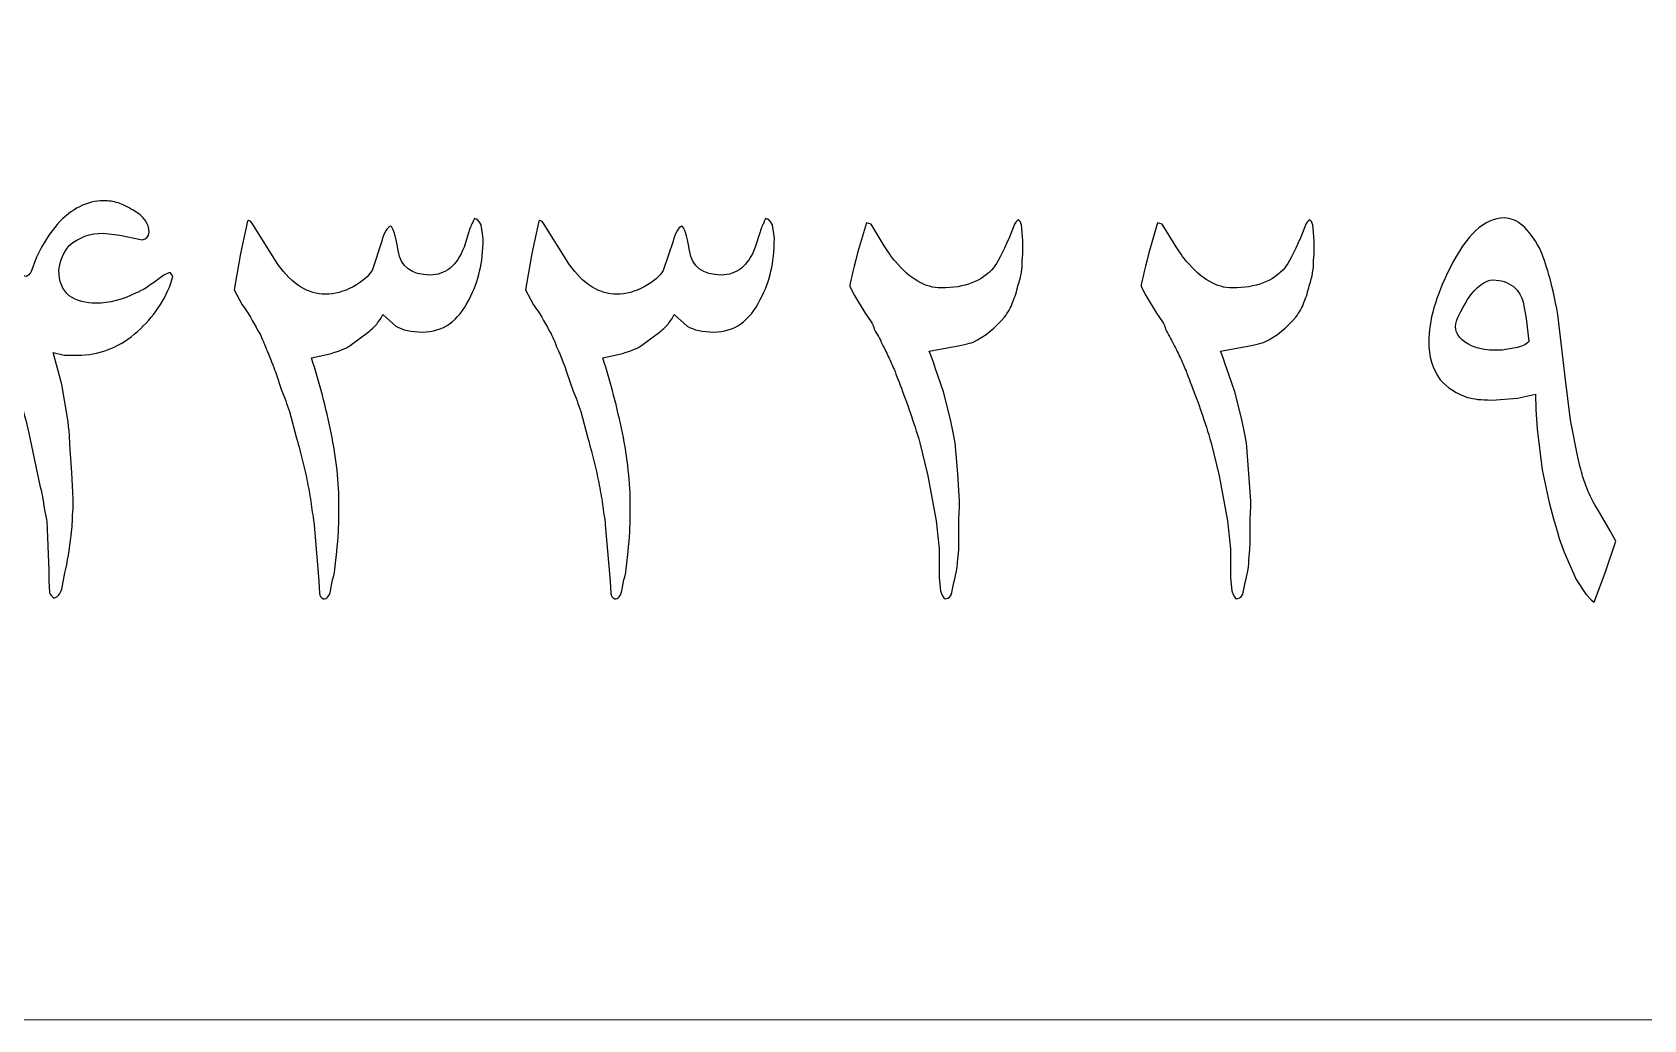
# Model space of a CAD drawing. Header units: millimetres. Extents: x -20 to 89, y -25 to 20.
# Drawn here: x 62.77 to 77.84, y -25.07 to -15.83 of the extents above; entities that cross this region are included whole.
import ezdxf

# ---------------------------------------------------------------- set-up
doc = ezdxf.new("R2010")
doc.units = ezdxf.units.MM
doc.header["$MEASUREMENT"] = 0
doc.layers.add('Layer 1', color=7, linetype='Continuous')

msp = doc.modelspace()

# ---------------------------------------------------------------- linework, layer by layer
at = {"layer": 'Layer 1', "color": 250, "lineweight": 18}
msp.add_open_spline([(52.3255, 14.5272), (52.3255, 14.5272), (85.9255, 14.5272), (85.9255, 14.5272), (87.5778, 14.5272), (88.9255, 13.1795), (88.9255, 11.5272), (88.9255, 11.5272), (88.9255, -22.0728), (88.9255, -22.0728), (88.9255, -23.7251), (87.5778, -25.0728), (85.9255, -25.0728), (85.9255, -25.0728), (52.3255, -25.0728), (52.3255, -25.0728), (50.6732, -25.0728), (49.3255, -23.7251), (49.3255, -22.0728), (49.3255, -22.0728), (49.3255, 11.5272), (49.3255, 11.5272), (49.3255, 13.1795), (50.6732, 14.5272), (52.3255, 14.5272)], degree=3, knots=[0, 0, 0, 0, 0.125, 0.125, 0.125, 0.25, 0.25, 0.25, 0.375, 0.375, 0.375, 0.5, 0.5, 0.5, 0.625, 0.625, 0.625, 0.75, 0.75, 0.75, 0.875, 0.875, 0.875, 1, 1, 1, 1], dxfattribs=at)
at = {"layer": 'Layer 1', "color": 242}
for points, knots in [([(64.0801, -18.1184), (64.0801, -18.1184), (64.0625, -18.1837), (64.0625, -18.1837), (63.9926, -18.3696), (63.8783, -18.528), (63.7199, -18.6595), (63.5612, -18.7908), (63.3848, -18.8564), (63.1904, -18.8564), (63.1904, -18.8564), (63.0648, -18.8564), (63.0648, -18.8564), (63.0648, -18.8564), (62.9629, -18.8314), (62.9629, -18.8314), (62.9629, -18.8314), (63.0415, -19.1291), (63.0415, -19.1291), (63.0415, -19.1291), (63.0969, -19.4424), (63.0969, -19.4424), (63.1026, -19.4879), (63.1075, -19.5309), (63.1114, -19.5711), (63.1156, -19.6113), (63.1174, -19.6523), (63.1174, -19.6935), (63.1174, -19.6935), (63.135, -19.9539), (63.135, -19.9539), (63.135, -19.9539), (63.1495, -20.2019), (63.1495, -20.2019), (63.1495, -20.2019), (63.1495, -20.2548), (63.1495, -20.2548), (63.1495, -20.2548), (63.1495, -20.2982), (63.1495, -20.2982), (63.1456, -20.3229), (63.1438, -20.3405), (63.1438, -20.3508), (63.1438, -20.3755), (63.1428, -20.4037), (63.1407, -20.4344), (63.1389, -20.4654), (63.135, -20.5007), (63.129, -20.5399), (63.1156, -20.6721), (63.0959, -20.79), (63.0708, -20.8933), (63.0708, -20.8933), (63.0415, -21.0454), (63.0415, -21.0454), (63.0316, -21.0867), (63.0073, -21.1145), (62.9685, -21.129), (62.9473, -21.1124), (62.9336, -21.0958), (62.9276, -21.0796), (62.9276, -21.0796), (62.9219, -20.9646), (62.9219, -20.9646), (62.9219, -20.9646), (62.9219, -20.912), (62.9219, -20.912), (62.9219, -20.912), (62.9219, -20.8686), (62.9219, -20.8686), (62.9219, -20.8686), (62.9043, -20.4873), (62.9043, -20.4873), (62.9043, -20.4873), (62.9043, -20.4531), (62.9043, -20.4531), (62.9043, -20.4386), (62.9025, -20.4189), (62.8986, -20.3942), (62.8986, -20.3942), (62.8782, -20.2859), (62.8782, -20.2859), (62.8782, -20.2859), (62.8637, -20.1959), (62.8637, -20.1959), (62.8637, -20.1772), (62.8549, -20.137), (62.8373, -20.0749), (62.8373, -20.0749), (62.7353, -19.5849), (62.7353, -19.5849), (62.712, -19.4734), (62.6817, -19.37), (62.645, -19.2744), (62.6175, -19.1753), (62.5699, -19.0564), (62.5018, -18.9181), (62.5018, -18.9181), (62.4347, -18.7693), (62.4347, -18.7693), (62.4175, -18.7216), (62.3998, -18.6842), (62.3822, -18.6574), (62.3822, -18.6574), (62.2217, -18.366), (62.2217, -18.366), (62.2217, -18.366), (62.0848, -18.1057), (62.0848, -18.1057), (62.0848, -18.1057), (62.1751, -17.8019), (62.1751, -17.8019), (62.1751, -17.8019), (62.216, -17.6933), (62.216, -17.6933), (62.216, -17.6933), (62.2626, -17.5786), (62.2626, -17.5786), (62.2626, -17.5786), (62.2686, -17.5631), (62.2686, -17.5631), (62.2686, -17.5631), (62.2887, -17.5412), (62.2887, -17.5412), (62.2887, -17.5412), (62.324, -17.5786), (62.324, -17.5786), (62.324, -17.5786), (62.4259, -17.7056), (62.4259, -17.7056), (62.4259, -17.7056), (62.5515, -17.8916), (62.5515, -17.8916), (62.5515, -17.8916), (62.6009, -17.9755), (62.6009, -17.9755), (62.6009, -17.9755), (62.6651, -18.0813), (62.6651, -18.0813), (62.6768, -18.106), (62.6923, -18.1184), (62.712, -18.1184), (62.7293, -18.1103), (62.7427, -18.0976), (62.7526, -18.0813), (62.7526, -18.0813), (62.8052, -17.9392), (62.8052, -17.9392), (62.8052, -17.9392), (62.8521, -17.8464), (62.8521, -17.8464), (62.8521, -17.8464), (62.9219, -17.7321), (62.9219, -17.7321), (62.9219, -17.7321), (62.9978, -17.6333), (62.9978, -17.6333), (63.1318, -17.4852), (63.2779, -17.4111), (63.4352, -17.4111), (63.4821, -17.4111), (63.5262, -17.4178), (63.5682, -17.4312), (63.6098, -17.4446), (63.6571, -17.4675), (63.7097, -17.5003), (63.8088, -17.5557), (63.8586, -17.6245), (63.8586, -17.7063), (63.8586, -17.7451), (63.837, -17.7691), (63.794, -17.7769), (63.794, -17.7769), (63.5841, -17.7328), (63.5841, -17.7328), (63.5841, -17.7328), (63.4296, -17.7148), (63.4296, -17.7148), (63.3072, -17.7148), (63.201, -17.7533), (63.1114, -17.8298), (63.0588, -17.8916), (63.0271, -17.9685), (63.0151, -18.0595), (63.0151, -18.165), (63.0475, -18.2454), (63.1114, -18.3015), (63.1855, -18.3466), (63.2691, -18.3696), (63.3626, -18.3696), (63.4867, -18.3696), (63.6123, -18.3371), (63.7386, -18.2726), (63.7834, -18.2595), (63.8691, -18.2045), (63.9954, -18.106), (63.9954, -18.106), (64.0508, -18.0813), (64.0508, -18.0813), (64.0607, -18.0873), (64.0702, -18.0997), (64.0801, -18.1184)], [0, 0, 0, 0, 0.0149254, 0.0149254, 0.0149254, 0.0298507, 0.0298507, 0.0298507, 0.0447761, 0.0447761, 0.0447761, 0.0597015, 0.0597015, 0.0597015, 0.0746269, 0.0746269, 0.0746269, 0.0895522, 0.0895522, 0.0895522, 0.1044776, 0.1044776, 0.1044776, 0.119403, 0.119403, 0.119403, 0.1343284, 0.1343284, 0.1343284, 0.1492537, 0.1492537, 0.1492537, 0.1641791, 0.1641791, 0.1641791, 0.1791045, 0.1791045, 0.1791045, 0.1940299, 0.1940299, 0.1940299, 0.2089552, 0.2089552, 0.2089552, 0.2238806, 0.2238806, 0.2238806, 0.238806, 0.238806, 0.238806, 0.2537313, 0.2537313, 0.2537313, 0.2686567, 0.2686567, 0.2686567, 0.2835821, 0.2835821, 0.2835821, 0.2985075, 0.2985075, 0.2985075, 0.3134328, 0.3134328, 0.3134328, 0.3283582, 0.3283582, 0.3283582, 0.3432836, 0.3432836, 0.3432836, 0.358209, 0.358209, 0.358209, 0.3731343, 0.3731343, 0.3731343, 0.3880597, 0.3880597, 0.3880597, 0.4029851, 0.4029851, 0.4029851, 0.4179104, 0.4179104, 0.4179104, 0.4328358, 0.4328358, 0.4328358, 0.4477612, 0.4477612, 0.4477612, 0.4626866, 0.4626866, 0.4626866, 0.4776119, 0.4776119, 0.4776119, 0.4925373, 0.4925373, 0.4925373, 0.5074627, 0.5074627, 0.5074627, 0.5223881, 0.5223881, 0.5223881, 0.5373134, 0.5373134, 0.5373134, 0.5522388, 0.5522388, 0.5522388, 0.5671642, 0.5671642, 0.5671642, 0.5820896, 0.5820896, 0.5820896, 0.5970149, 0.5970149, 0.5970149, 0.6119403, 0.6119403, 0.6119403, 0.6268657, 0.6268657, 0.6268657, 0.641791, 0.641791, 0.641791, 0.6567164, 0.6567164, 0.6567164, 0.6716418, 0.6716418, 0.6716418, 0.6865672, 0.6865672, 0.6865672, 0.7014925, 0.7014925, 0.7014925, 0.7164179, 0.7164179, 0.7164179, 0.7313433, 0.7313433, 0.7313433, 0.7462687, 0.7462687, 0.7462687, 0.761194, 0.761194, 0.761194, 0.7761194, 0.7761194, 0.7761194, 0.7910448, 0.7910448, 0.7910448, 0.8059701, 0.8059701, 0.8059701, 0.8208955, 0.8208955, 0.8208955, 0.8358209, 0.8358209, 0.8358209, 0.8507463, 0.8507463, 0.8507463, 0.8656716, 0.8656716, 0.8656716, 0.880597, 0.880597, 0.880597, 0.8955224, 0.8955224, 0.8955224, 0.9104478, 0.9104478, 0.9104478, 0.9253731, 0.9253731, 0.9253731, 0.9402985, 0.9402985, 0.9402985, 0.9552239, 0.9552239, 0.9552239, 0.9701493, 0.9701493, 0.9701493, 0.9850746, 0.9850746, 0.9850746, 1, 1, 1, 1]), ([(66.9828, -17.7646), (66.9828, -17.8824), (66.9722, -17.984), (66.9507, -18.0686), (66.933, -18.1554), (66.9002, -18.2443), (66.8515, -18.3353), (66.7524, -18.5378), (66.6074, -18.6391), (66.4169, -18.6391), (66.3118, -18.6391), (66.2282, -18.6207), (66.1661, -18.5833), (66.1661, -18.5833), (66.0465, -18.475), (66.0465, -18.475), (66.0345, -18.5008), (66.0183, -18.5273), (65.9967, -18.5541), (65.9752, -18.5809), (65.9463, -18.6095), (65.9093, -18.6391), (65.9093, -18.6391), (65.7399, -18.7668), (65.7399, -18.7668), (65.705, -18.7915), (65.632, -18.8194), (65.5212, -18.8504), (65.5212, -18.8504), (65.3783, -18.8818), (65.3783, -18.8818), (65.4521, -19.1136), (65.5134, -19.3475), (65.5621, -19.5824), (65.6105, -19.8177), (65.6351, -20.0474), (65.6351, -20.271), (65.6351, -20.271), (65.6351, -20.3518), (65.6351, -20.3518), (65.6351, -20.4534), (65.6281, -20.5663), (65.6147, -20.6908), (65.6147, -20.6908), (65.597, -20.8588), (65.597, -20.8588), (65.5914, -20.9022), (65.5833, -20.935), (65.5738, -20.9582), (65.5738, -20.9582), (65.5561, -21.0606), (65.5561, -21.0606), (65.5445, -21.1103), (65.5223, -21.1353), (65.4891, -21.1353), (65.4658, -21.123), (65.4542, -21.1064), (65.4542, -21.0856), (65.4542, -21.0856), (65.4482, -20.9709), (65.4482, -20.9709), (65.4482, -20.9709), (65.4016, -20.4439), (65.4016, -20.4439), (65.3938, -20.3818), (65.385, -20.3169), (65.3751, -20.2499), (65.3656, -20.1825), (65.354, -20.1151), (65.3402, -20.047), (65.3268, -19.9786), (65.3116, -19.9116), (65.2951, -19.8452), (65.2785, -19.7793), (65.2598, -19.708), (65.2383, -19.6315), (65.2383, -19.6315), (65.1712, -19.3834), (65.1712, -19.3834), (65.1596, -19.3482), (65.1483, -19.3147), (65.1377, -19.2826), (65.1268, -19.2505), (65.1148, -19.2201), (65.101, -19.1912), (65.101, -19.1912), (65.04, -19.0113), (65.04, -19.0113), (65.0322, -18.9908), (65.0206, -18.9591), (65.0051, -18.9167), (64.9892, -18.8744), (64.9698, -18.8285), (64.9465, -18.7788), (64.9232, -18.7128), (64.9, -18.662), (64.8763, -18.6267), (64.8319, -18.5378), (64.7832, -18.4574), (64.7306, -18.3851), (64.7306, -18.3851), (64.6548, -18.2454), (64.6548, -18.2454), (64.6548, -18.2454), (64.713, -17.9043), (64.713, -17.9043), (64.713, -17.9043), (64.78, -17.6033), (64.78, -17.6033), (64.792, -17.591), (64.8054, -17.5959), (64.8213, -17.6189), (64.8213, -17.6189), (65.0661, -18.0097), (65.0661, -18.0097), (65.1303, -18.1007), (65.1998, -18.1692), (65.2746, -18.2158), (65.3497, -18.2623), (65.4277, -18.286), (65.5096, -18.286), (65.5932, -18.286), (65.6789, -18.2623), (65.7664, -18.2158), (65.8539, -18.1692), (65.9131, -18.1184), (65.9442, -18.0626), (65.9442, -18.0626), (66.0345, -17.7892), (66.0345, -17.7892), (66.0578, -17.7088), (66.0853, -17.6622), (66.1163, -17.6499), (66.1396, -17.6499), (66.1636, -17.7261), (66.1879, -17.8778), (66.2119, -18.0298), (66.3118, -18.106), (66.4868, -18.106), (66.6307, -18.106), (66.7369, -18.0193), (66.805, -17.8453), (66.805, -17.8453), (66.8455, -17.712), (66.8455, -17.712), (66.8494, -17.6993), (66.8547, -17.6838), (66.8618, -17.6654), (66.8685, -17.6467), (66.8759, -17.6312), (66.8836, -17.6189), (66.8836, -17.6189), (66.8893, -17.6033), (66.8893, -17.6033), (66.8893, -17.6033), (66.9013, -17.5786), (66.9013, -17.5786), (66.9242, -17.5786), (66.9457, -17.598), (66.9651, -17.6376), (66.9651, -17.6376), (66.9828, -17.7646), (66.9828, -17.7646)], [0, 0, 0, 0, 0.0185185, 0.0185185, 0.0185185, 0.037037, 0.037037, 0.037037, 0.0555556, 0.0555556, 0.0555556, 0.0740741, 0.0740741, 0.0740741, 0.0925926, 0.0925926, 0.0925926, 0.1111111, 0.1111111, 0.1111111, 0.1296296, 0.1296296, 0.1296296, 0.1481481, 0.1481481, 0.1481481, 0.1666667, 0.1666667, 0.1666667, 0.1851852, 0.1851852, 0.1851852, 0.2037037, 0.2037037, 0.2037037, 0.2222222, 0.2222222, 0.2222222, 0.2407407, 0.2407407, 0.2407407, 0.2592593, 0.2592593, 0.2592593, 0.2777778, 0.2777778, 0.2777778, 0.2962963, 0.2962963, 0.2962963, 0.3148148, 0.3148148, 0.3148148, 0.3333333, 0.3333333, 0.3333333, 0.3518519, 0.3518519, 0.3518519, 0.3703704, 0.3703704, 0.3703704, 0.3888889, 0.3888889, 0.3888889, 0.4074074, 0.4074074, 0.4074074, 0.4259259, 0.4259259, 0.4259259, 0.4444444, 0.4444444, 0.4444444, 0.462963, 0.462963, 0.462963, 0.4814815, 0.4814815, 0.4814815, 0.5, 0.5, 0.5, 0.5185185, 0.5185185, 0.5185185, 0.537037, 0.537037, 0.537037, 0.5555556, 0.5555556, 0.5555556, 0.5740741, 0.5740741, 0.5740741, 0.5925926, 0.5925926, 0.5925926, 0.6111111, 0.6111111, 0.6111111, 0.6296296, 0.6296296, 0.6296296, 0.6481481, 0.6481481, 0.6481481, 0.6666667, 0.6666667, 0.6666667, 0.6851852, 0.6851852, 0.6851852, 0.7037037, 0.7037037, 0.7037037, 0.7222222, 0.7222222, 0.7222222, 0.7407407, 0.7407407, 0.7407407, 0.7592593, 0.7592593, 0.7592593, 0.7777778, 0.7777778, 0.7777778, 0.7962963, 0.7962963, 0.7962963, 0.8148148, 0.8148148, 0.8148148, 0.8333333, 0.8333333, 0.8333333, 0.8518519, 0.8518519, 0.8518519, 0.8703704, 0.8703704, 0.8703704, 0.8888889, 0.8888889, 0.8888889, 0.9074074, 0.9074074, 0.9074074, 0.9259259, 0.9259259, 0.9259259, 0.9444444, 0.9444444, 0.9444444, 0.962963, 0.962963, 0.962963, 0.9814815, 0.9814815, 0.9814815, 1, 1, 1, 1]), ([(69.7075, -17.7646), (69.7075, -17.8824), (69.6965, -17.984), (69.675, -18.0686), (69.6577, -18.1554), (69.6249, -18.2443), (69.5759, -18.3353), (69.4768, -18.5378), (69.3321, -18.6391), (69.1413, -18.6391), (69.0365, -18.6391), (68.9532, -18.6207), (68.8904, -18.5833), (68.8904, -18.5833), (68.7712, -18.475), (68.7712, -18.475), (68.7596, -18.5008), (68.743, -18.5273), (68.7218, -18.5541), (68.7003, -18.5809), (68.6707, -18.6095), (68.6343, -18.6391), (68.6343, -18.6391), (68.4646, -18.7668), (68.4646, -18.7668), (68.4294, -18.7915), (68.3567, -18.8194), (68.2459, -18.8504), (68.2459, -18.8504), (68.103, -18.8818), (68.103, -18.8818), (68.1768, -19.1136), (68.2378, -19.3475), (68.2868, -19.5824), (68.3352, -19.8177), (68.3599, -20.0474), (68.3599, -20.271), (68.3599, -20.271), (68.3599, -20.3518), (68.3599, -20.3518), (68.3599, -20.4534), (68.3532, -20.5663), (68.3394, -20.6908), (68.3394, -20.6908), (68.3218, -20.8588), (68.3218, -20.8588), (68.3158, -20.9022), (68.3084, -20.935), (68.2985, -20.9582), (68.2985, -20.9582), (68.2808, -21.0606), (68.2808, -21.0606), (68.2692, -21.1103), (68.247, -21.1353), (68.2138, -21.1353), (68.1905, -21.123), (68.1789, -21.1064), (68.1789, -21.0856), (68.1789, -21.0856), (68.1729, -20.9709), (68.1729, -20.9709), (68.1729, -20.9709), (68.1263, -20.4439), (68.1263, -20.4439), (68.1186, -20.3818), (68.1097, -20.3169), (68.0999, -20.2499), (68.0903, -20.1825), (68.0787, -20.1151), (68.0649, -20.047), (68.0515, -19.9786), (68.0364, -19.9116), (68.0198, -19.8452), (68.0032, -19.7793), (67.9845, -19.708), (67.963, -19.6315), (67.963, -19.6315), (67.896, -19.3834), (67.896, -19.3834), (67.8843, -19.3482), (67.873, -19.3147), (67.8624, -19.2826), (67.8515, -19.2505), (67.8395, -19.2201), (67.8258, -19.1912), (67.8258, -19.1912), (67.7647, -19.0113), (67.7647, -19.0113), (67.757, -18.9908), (67.7453, -18.9591), (67.7298, -18.9167), (67.7139, -18.8744), (67.6945, -18.8285), (67.6712, -18.7788), (67.648, -18.7128), (67.6247, -18.662), (67.601, -18.6267), (67.5566, -18.5378), (67.5079, -18.4574), (67.4553, -18.3851), (67.4553, -18.3851), (67.3795, -18.2454), (67.3795, -18.2454), (67.3795, -18.2454), (67.4377, -17.9043), (67.4377, -17.9043), (67.4377, -17.9043), (67.5047, -17.6033), (67.5047, -17.6033), (67.5167, -17.591), (67.5301, -17.5959), (67.546, -17.6189), (67.546, -17.6189), (67.7908, -18.0097), (67.7908, -18.0097), (67.855, -18.1007), (67.9245, -18.1692), (67.9993, -18.2158), (68.0745, -18.2623), (68.1524, -18.286), (68.2343, -18.286), (68.3179, -18.286), (68.4033, -18.2623), (68.4907, -18.2158), (68.5782, -18.1692), (68.6375, -18.1184), (68.6685, -18.0626), (68.6685, -18.0626), (68.7596, -17.7892), (68.7596, -17.7892), (68.7828, -17.7088), (68.81, -17.6622), (68.8407, -17.6499), (68.8643, -17.6499), (68.8883, -17.7261), (68.9127, -17.8778), (68.9367, -18.0298), (69.0365, -18.106), (69.2115, -18.106), (69.3554, -18.106), (69.4616, -18.0193), (69.5293, -17.8453), (69.5293, -17.8453), (69.5706, -17.712), (69.5706, -17.712), (69.5741, -17.6993), (69.5794, -17.6838), (69.5865, -17.6654), (69.5932, -17.6467), (69.6002, -17.6312), (69.6083, -17.6189), (69.6083, -17.6189), (69.6136, -17.6033), (69.6136, -17.6033), (69.6136, -17.6033), (69.6256, -17.5786), (69.6256, -17.5786), (69.6489, -17.5786), (69.6704, -17.598), (69.6895, -17.6376), (69.6895, -17.6376), (69.7075, -17.7646), (69.7075, -17.7646)], [0, 0, 0, 0, 0.0185185, 0.0185185, 0.0185185, 0.037037, 0.037037, 0.037037, 0.0555556, 0.0555556, 0.0555556, 0.0740741, 0.0740741, 0.0740741, 0.0925926, 0.0925926, 0.0925926, 0.1111111, 0.1111111, 0.1111111, 0.1296296, 0.1296296, 0.1296296, 0.1481481, 0.1481481, 0.1481481, 0.1666667, 0.1666667, 0.1666667, 0.1851852, 0.1851852, 0.1851852, 0.2037037, 0.2037037, 0.2037037, 0.2222222, 0.2222222, 0.2222222, 0.2407407, 0.2407407, 0.2407407, 0.2592593, 0.2592593, 0.2592593, 0.2777778, 0.2777778, 0.2777778, 0.2962963, 0.2962963, 0.2962963, 0.3148148, 0.3148148, 0.3148148, 0.3333333, 0.3333333, 0.3333333, 0.3518519, 0.3518519, 0.3518519, 0.3703704, 0.3703704, 0.3703704, 0.3888889, 0.3888889, 0.3888889, 0.4074074, 0.4074074, 0.4074074, 0.4259259, 0.4259259, 0.4259259, 0.4444444, 0.4444444, 0.4444444, 0.462963, 0.462963, 0.462963, 0.4814815, 0.4814815, 0.4814815, 0.5, 0.5, 0.5, 0.5185185, 0.5185185, 0.5185185, 0.537037, 0.537037, 0.537037, 0.5555556, 0.5555556, 0.5555556, 0.5740741, 0.5740741, 0.5740741, 0.5925926, 0.5925926, 0.5925926, 0.6111111, 0.6111111, 0.6111111, 0.6296296, 0.6296296, 0.6296296, 0.6481481, 0.6481481, 0.6481481, 0.6666667, 0.6666667, 0.6666667, 0.6851852, 0.6851852, 0.6851852, 0.7037037, 0.7037037, 0.7037037, 0.7222222, 0.7222222, 0.7222222, 0.7407407, 0.7407407, 0.7407407, 0.7592593, 0.7592593, 0.7592593, 0.7777778, 0.7777778, 0.7777778, 0.7962963, 0.7962963, 0.7962963, 0.8148148, 0.8148148, 0.8148148, 0.8333333, 0.8333333, 0.8333333, 0.8518519, 0.8518519, 0.8518519, 0.8703704, 0.8703704, 0.8703704, 0.8888889, 0.8888889, 0.8888889, 0.9074074, 0.9074074, 0.9074074, 0.9259259, 0.9259259, 0.9259259, 0.9444444, 0.9444444, 0.9444444, 0.962963, 0.962963, 0.962963, 0.9814815, 0.9814815, 0.9814815, 1, 1, 1, 1]), ([(72.0322, -17.7825), (72.0322, -17.7825), (72.0322, -17.8477), (72.0322, -17.8477), (72.0322, -17.8477), (72.0322, -17.9066), (72.0322, -17.9066), (72.0322, -17.9066), (72.0262, -17.9719), (72.0262, -17.9719), (72.0262, -18.0093), (72.0234, -18.0456), (72.0178, -18.082), (72.0118, -18.118), (72.0012, -18.1599), (71.9853, -18.2076), (71.9797, -18.2323), (71.973, -18.258), (71.9652, -18.2838), (71.9575, -18.3095), (71.9476, -18.3356), (71.9359, -18.3628), (71.9186, -18.4122), (71.8929, -18.4577), (71.8601, -18.499), (71.7782, -18.5984), (71.6802, -18.6771), (71.5655, -18.735), (71.5285, -18.7473), (71.4593, -18.7628), (71.3584, -18.7815), (71.3584, -18.7815), (71.1542, -18.8189), (71.1542, -18.8189), (71.1676, -18.8436), (71.212, -18.9696), (71.2886, -19.1975), (71.2886, -19.1975), (71.3538, -19.4578), (71.3538, -19.4578), (71.3538, -19.4578), (71.3796, -19.5788), (71.3796, -19.5788), (71.3796, -19.5788), (71.3997, -19.6748), (71.3997, -19.6748), (71.3997, -19.6748), (71.4223, -19.9665), (71.4223, -19.9665), (71.4223, -19.9665), (71.4399, -20.2209), (71.4399, -20.2209), (71.4399, -20.2209), (71.4399, -20.2674), (71.4399, -20.2674), (71.4399, -20.2674), (71.4343, -20.3916), (71.4343, -20.3916), (71.4343, -20.3916), (71.4343, -20.5126), (71.4343, -20.5126), (71.4343, -20.5126), (71.4343, -20.6089), (71.4343, -20.6089), (71.4343, -20.6089), (71.4315, -20.6767), (71.4315, -20.6767), (71.4315, -20.6767), (71.4223, -20.7666), (71.4223, -20.7666), (71.4223, -20.8181), (71.4106, -20.8908), (71.3874, -20.9832), (71.3874, -20.9832), (71.3641, -21.0919), (71.3641, -21.0919), (71.3563, -21.1123), (71.338, -21.1268), (71.3087, -21.1353), (71.2932, -21.1353), (71.2773, -21.1106), (71.2618, -21.0608), (71.2618, -21.0608), (71.2501, -20.9398), (71.2501, -20.9398), (71.2501, -20.9398), (71.2501, -20.8873), (71.2501, -20.8873), (71.2501, -20.8873), (71.2501, -20.6671), (71.2501, -20.6671), (71.2501, -20.6671), (71.2209, -20.4064), (71.2209, -20.4064), (71.2209, -20.4064), (71.1418, -19.9849), (71.1418, -19.9849), (71.1418, -19.9849), (71.0685, -19.6748), (71.0685, -19.6748), (71.0095, -19.4786), (70.9478, -19.2987), (70.8832, -19.135), (70.8557, -19.0631), (70.8391, -19.0186), (70.8335, -19.0017), (70.8155, -18.9607), (70.7979, -18.9209), (70.7802, -18.8824), (70.7626, -18.8443), (70.7418, -18.8009), (70.7171, -18.7523), (70.6927, -18.7036), (70.6677, -18.6574), (70.6423, -18.614), (70.6363, -18.5893), (70.6268, -18.566), (70.613, -18.5427), (70.613, -18.5427), (70.5569, -18.4623), (70.5569, -18.4623), (70.5569, -18.4623), (70.4571, -18.2979), (70.4571, -18.2979), (70.4571, -18.2979), (70.413, -18.2143), (70.413, -18.2143), (70.413, -18.1913), (70.4373, -18.0859), (70.486, -17.8978), (70.486, -17.8978), (70.5679, -17.6188), (70.5679, -17.6188), (70.5679, -17.6188), (70.6116, -17.6311), (70.6116, -17.6311), (70.6116, -17.6311), (70.7167, -17.8019), (70.7167, -17.8019), (70.7689, -17.8887), (70.8099, -17.9476), (70.8391, -17.9786), (70.9771, -18.1441), (71.12, -18.227), (71.2678, -18.227), (71.4876, -18.227), (71.6509, -18.1635), (71.7581, -18.0375), (71.7892, -17.998), (71.8386, -17.9028), (71.907, -17.7518), (71.907, -17.7518), (71.9448, -17.6555), (71.9448, -17.6555), (71.9564, -17.6181), (71.9719, -17.5966), (71.9913, -17.5902), (72.0012, -17.5966), (72.0107, -17.6121), (72.0206, -17.6368), (72.0206, -17.6368), (72.0322, -17.7825), (72.0322, -17.7825)], [0, 0, 0, 0, 0.0185185, 0.0185185, 0.0185185, 0.037037, 0.037037, 0.037037, 0.0555556, 0.0555556, 0.0555556, 0.0740741, 0.0740741, 0.0740741, 0.0925926, 0.0925926, 0.0925926, 0.1111111, 0.1111111, 0.1111111, 0.1296296, 0.1296296, 0.1296296, 0.1481481, 0.1481481, 0.1481481, 0.1666667, 0.1666667, 0.1666667, 0.1851852, 0.1851852, 0.1851852, 0.2037037, 0.2037037, 0.2037037, 0.2222222, 0.2222222, 0.2222222, 0.2407407, 0.2407407, 0.2407407, 0.2592593, 0.2592593, 0.2592593, 0.2777778, 0.2777778, 0.2777778, 0.2962963, 0.2962963, 0.2962963, 0.3148148, 0.3148148, 0.3148148, 0.3333333, 0.3333333, 0.3333333, 0.3518519, 0.3518519, 0.3518519, 0.3703704, 0.3703704, 0.3703704, 0.3888889, 0.3888889, 0.3888889, 0.4074074, 0.4074074, 0.4074074, 0.4259259, 0.4259259, 0.4259259, 0.4444444, 0.4444444, 0.4444444, 0.462963, 0.462963, 0.462963, 0.4814815, 0.4814815, 0.4814815, 0.5, 0.5, 0.5, 0.5185185, 0.5185185, 0.5185185, 0.537037, 0.537037, 0.537037, 0.5555556, 0.5555556, 0.5555556, 0.5740741, 0.5740741, 0.5740741, 0.5925926, 0.5925926, 0.5925926, 0.6111111, 0.6111111, 0.6111111, 0.6296296, 0.6296296, 0.6296296, 0.6481481, 0.6481481, 0.6481481, 0.6666667, 0.6666667, 0.6666667, 0.6851852, 0.6851852, 0.6851852, 0.7037037, 0.7037037, 0.7037037, 0.7222222, 0.7222222, 0.7222222, 0.7407407, 0.7407407, 0.7407407, 0.7592593, 0.7592593, 0.7592593, 0.7777778, 0.7777778, 0.7777778, 0.7962963, 0.7962963, 0.7962963, 0.8148148, 0.8148148, 0.8148148, 0.8333333, 0.8333333, 0.8333333, 0.8518519, 0.8518519, 0.8518519, 0.8703704, 0.8703704, 0.8703704, 0.8888889, 0.8888889, 0.8888889, 0.9074074, 0.9074074, 0.9074074, 0.9259259, 0.9259259, 0.9259259, 0.9444444, 0.9444444, 0.9444444, 0.962963, 0.962963, 0.962963, 0.9814815, 0.9814815, 0.9814815, 1, 1, 1, 1]), ([(74.757, -17.7825), (74.757, -17.7825), (74.757, -17.8477), (74.757, -17.8477), (74.757, -17.8477), (74.757, -17.9066), (74.757, -17.9066), (74.757, -17.9066), (74.751, -17.9719), (74.751, -17.9719), (74.751, -18.0093), (74.7481, -18.0456), (74.7425, -18.082), (74.7365, -18.118), (74.7259, -18.1599), (74.71, -18.2076), (74.7044, -18.2323), (74.6977, -18.258), (74.6899, -18.2838), (74.6822, -18.3095), (74.6723, -18.3356), (74.6606, -18.3628), (74.6434, -18.4122), (74.6176, -18.4577), (74.5848, -18.499), (74.503, -18.5984), (74.4049, -18.6771), (74.2902, -18.735), (74.2532, -18.7473), (74.184, -18.7628), (74.0832, -18.7815), (74.0832, -18.7815), (73.8789, -18.8189), (73.8789, -18.8189), (73.8923, -18.8436), (73.9367, -18.9696), (74.0133, -19.1975), (74.0133, -19.1975), (74.0786, -19.4578), (74.0786, -19.4578), (74.0786, -19.4578), (74.1043, -19.5788), (74.1043, -19.5788), (74.1043, -19.5788), (74.1244, -19.6748), (74.1244, -19.6748), (74.1244, -19.6748), (74.147, -19.9665), (74.147, -19.9665), (74.147, -19.9665), (74.1646, -20.2209), (74.1646, -20.2209), (74.1646, -20.2209), (74.1646, -20.2674), (74.1646, -20.2674), (74.1646, -20.2674), (74.159, -20.3916), (74.159, -20.3916), (74.159, -20.3916), (74.159, -20.5126), (74.159, -20.5126), (74.159, -20.5126), (74.159, -20.6089), (74.159, -20.6089), (74.159, -20.6089), (74.1562, -20.6767), (74.1562, -20.6767), (74.1562, -20.6767), (74.147, -20.7666), (74.147, -20.7666), (74.147, -20.8181), (74.1354, -20.8908), (74.1121, -20.9832), (74.1121, -20.9832), (74.0888, -21.0919), (74.0888, -21.0919), (74.081, -21.1123), (74.0627, -21.1268), (74.0334, -21.1353), (74.0179, -21.1353), (74.002, -21.1106), (73.9865, -21.0608), (73.9865, -21.0608), (73.9748, -20.9398), (73.9748, -20.9398), (73.9748, -20.9398), (73.9748, -20.8873), (73.9748, -20.8873), (73.9748, -20.8873), (73.9748, -20.6671), (73.9748, -20.6671), (73.9748, -20.6671), (73.9456, -20.4064), (73.9456, -20.4064), (73.9456, -20.4064), (73.8665, -19.9849), (73.8665, -19.9849), (73.8665, -19.9849), (73.7932, -19.6748), (73.7932, -19.6748), (73.7343, -19.4786), (73.6725, -19.2987), (73.608, -19.135), (73.5804, -19.0631), (73.5639, -19.0186), (73.5582, -19.0017), (73.5402, -18.9607), (73.5226, -18.9209), (73.5049, -18.8824), (73.4873, -18.8443), (73.4665, -18.8009), (73.4418, -18.7523), (73.4175, -18.7036), (73.3924, -18.6574), (73.367, -18.614), (73.361, -18.5893), (73.3515, -18.566), (73.3377, -18.5427), (73.3377, -18.5427), (73.2816, -18.4623), (73.2816, -18.4623), (73.2816, -18.4623), (73.1818, -18.2979), (73.1818, -18.2979), (73.1818, -18.2979), (73.1377, -18.2143), (73.1377, -18.2143), (73.1377, -18.1913), (73.162, -18.0859), (73.2107, -17.8978), (73.2107, -17.8978), (73.2926, -17.6188), (73.2926, -17.6188), (73.2926, -17.6188), (73.3363, -17.6311), (73.3363, -17.6311), (73.3363, -17.6311), (73.4414, -17.8019), (73.4414, -17.8019), (73.4937, -17.8887), (73.5346, -17.9476), (73.5639, -17.9786), (73.7018, -18.1441), (73.8447, -18.227), (73.9925, -18.227), (74.2123, -18.227), (74.3756, -18.1635), (74.4828, -18.0375), (74.5139, -17.998), (74.5633, -17.9028), (74.6317, -17.7518), (74.6317, -17.7518), (74.6695, -17.6555), (74.6695, -17.6555), (74.6811, -17.6181), (74.6966, -17.5966), (74.716, -17.5902), (74.7259, -17.5966), (74.7354, -17.6121), (74.7453, -17.6368), (74.7453, -17.6368), (74.757, -17.7825), (74.757, -17.7825)], [0, 0, 0, 0, 0.0185185, 0.0185185, 0.0185185, 0.037037, 0.037037, 0.037037, 0.0555556, 0.0555556, 0.0555556, 0.0740741, 0.0740741, 0.0740741, 0.0925926, 0.0925926, 0.0925926, 0.1111111, 0.1111111, 0.1111111, 0.1296296, 0.1296296, 0.1296296, 0.1481481, 0.1481481, 0.1481481, 0.1666667, 0.1666667, 0.1666667, 0.1851852, 0.1851852, 0.1851852, 0.2037037, 0.2037037, 0.2037037, 0.2222222, 0.2222222, 0.2222222, 0.2407407, 0.2407407, 0.2407407, 0.2592593, 0.2592593, 0.2592593, 0.2777778, 0.2777778, 0.2777778, 0.2962963, 0.2962963, 0.2962963, 0.3148148, 0.3148148, 0.3148148, 0.3333333, 0.3333333, 0.3333333, 0.3518519, 0.3518519, 0.3518519, 0.3703704, 0.3703704, 0.3703704, 0.3888889, 0.3888889, 0.3888889, 0.4074074, 0.4074074, 0.4074074, 0.4259259, 0.4259259, 0.4259259, 0.4444444, 0.4444444, 0.4444444, 0.462963, 0.462963, 0.462963, 0.4814815, 0.4814815, 0.4814815, 0.5, 0.5, 0.5, 0.5185185, 0.5185185, 0.5185185, 0.537037, 0.537037, 0.537037, 0.5555556, 0.5555556, 0.5555556, 0.5740741, 0.5740741, 0.5740741, 0.5925926, 0.5925926, 0.5925926, 0.6111111, 0.6111111, 0.6111111, 0.6296296, 0.6296296, 0.6296296, 0.6481481, 0.6481481, 0.6481481, 0.6666667, 0.6666667, 0.6666667, 0.6851852, 0.6851852, 0.6851852, 0.7037037, 0.7037037, 0.7037037, 0.7222222, 0.7222222, 0.7222222, 0.7407407, 0.7407407, 0.7407407, 0.7592593, 0.7592593, 0.7592593, 0.7777778, 0.7777778, 0.7777778, 0.7962963, 0.7962963, 0.7962963, 0.8148148, 0.8148148, 0.8148148, 0.8333333, 0.8333333, 0.8333333, 0.8518519, 0.8518519, 0.8518519, 0.8703704, 0.8703704, 0.8703704, 0.8888889, 0.8888889, 0.8888889, 0.9074074, 0.9074074, 0.9074074, 0.9259259, 0.9259259, 0.9259259, 0.9444444, 0.9444444, 0.9444444, 0.962963, 0.962963, 0.962963, 0.9814815, 0.9814815, 0.9814815, 1, 1, 1, 1]), ([(77.5779, -20.5964), (77.5779, -20.5964), (77.4816, -20.8818), (77.4816, -20.8818), (77.4816, -20.8818), (77.374, -21.1669), (77.374, -21.1669), (77.374, -21.1669), (77.3504, -21.1482), (77.3504, -21.1482), (77.3504, -21.1482), (77.2978, -21.0924), (77.2978, -21.0924), (77.2978, -21.0924), (77.2075, -20.9531), (77.2075, -20.9531), (77.2075, -20.9531), (77.0939, -20.6987), (77.0939, -20.6987), (77.0939, -20.6987), (77.047, -20.5717), (77.047, -20.5717), (77.047, -20.5717), (77.0325, -20.5128), (77.0325, -20.5128), (77.0325, -20.5128), (76.9944, -20.3883), (76.9944, -20.3883), (76.9944, -20.3883), (76.9535, -20.2334), (76.9535, -20.2334), (76.9535, -20.2334), (76.8893, -19.9293), (76.8893, -19.9293), (76.8893, -19.9293), (76.8428, -19.548), (76.8428, -19.548), (76.8428, -19.548), (76.8311, -19.3652), (76.8311, -19.3652), (76.8311, -19.3652), (76.8255, -19.2195), (76.8255, -19.2195), (76.8255, -19.2195), (76.659, -19.2566), (76.659, -19.2566), (76.659, -19.2566), (76.4198, -19.2753), (76.4198, -19.2753), (76.3206, -19.2753), (76.2448, -19.2668), (76.1922, -19.2506), (76.0832, -19.2132), (75.9979, -19.1585), (75.9354, -19.0858), (75.8634, -18.9846), (75.8278, -18.8657), (75.8278, -18.7292), (75.8278, -18.5348), (75.8934, -18.3066), (76.0257, -18.0441), (76.1816, -17.7294), (76.3506, -17.5724), (76.5337, -17.5724), (76.6523, -17.5724), (76.763, -17.6673), (76.866, -17.8575), (76.8953, -17.9241), (76.9239, -18.0056), (76.9521, -18.103), (76.9803, -18.2), (77.0079, -18.3242), (77.0354, -18.4748), (77.0354, -18.4748), (77.1056, -19.058), (77.1056, -19.058), (77.1056, -19.058), (77.1546, -19.4644), (77.1546, -19.4644), (77.1546, -19.4644), (77.2252, -19.827), (77.2252, -19.827), (77.2502, -19.9265), (77.2671, -19.9882), (77.276, -20.0133), (77.2848, -20.038), (77.295, -20.0659), (77.3067, -20.0969), (77.3338, -20.1692), (77.3687, -20.2384), (77.4118, -20.3047), (77.4118, -20.3047), (77.5254, -20.5005), (77.5254, -20.5005), (77.5254, -20.5005), (77.5779, -20.5964), (77.5779, -20.5964)], [0, 0, 0, 0, 0.03125, 0.03125, 0.03125, 0.0625, 0.0625, 0.0625, 0.09375, 0.09375, 0.09375, 0.125, 0.125, 0.125, 0.15625, 0.15625, 0.15625, 0.1875, 0.1875, 0.1875, 0.21875, 0.21875, 0.21875, 0.25, 0.25, 0.25, 0.28125, 0.28125, 0.28125, 0.3125, 0.3125, 0.3125, 0.34375, 0.34375, 0.34375, 0.375, 0.375, 0.375, 0.40625, 0.40625, 0.40625, 0.4375, 0.4375, 0.4375, 0.46875, 0.46875, 0.46875, 0.5, 0.5, 0.5, 0.53125, 0.53125, 0.53125, 0.5625, 0.5625, 0.5625, 0.59375, 0.59375, 0.59375, 0.625, 0.625, 0.625, 0.65625, 0.65625, 0.65625, 0.6875, 0.6875, 0.6875, 0.71875, 0.71875, 0.71875, 0.75, 0.75, 0.75, 0.78125, 0.78125, 0.78125, 0.8125, 0.8125, 0.8125, 0.84375, 0.84375, 0.84375, 0.875, 0.875, 0.875, 0.90625, 0.90625, 0.90625, 0.9375, 0.9375, 0.9375, 0.96875, 0.96875, 0.96875, 1, 1, 1, 1]), ([(76.7641, -18.7292), (76.7641, -18.7292), (76.7408, -18.5122), (76.7408, -18.5122), (76.7408, -18.5122), (76.7115, -18.3602), (76.7115, -18.3602), (76.6995, -18.3087), (76.6695, -18.26), (76.6212, -18.2145), (76.5665, -18.1732), (76.5034, -18.1524), (76.4314, -18.1524), (76.3556, -18.1524), (76.2758, -18.2131), (76.1922, -18.3344), (76.1224, -18.4434), (76.0843, -18.5281), (76.0786, -18.5877), (76.0786, -18.6597), (76.128, -18.7204), (76.2275, -18.7698), (76.2737, -18.7863), (76.3143, -18.7969), (76.3482, -18.8022), (76.3824, -18.8075), (76.4159, -18.81), (76.4487, -18.81), (76.4487, -18.81), (76.5161, -18.81), (76.5161, -18.81), (76.5161, -18.81), (76.6388, -18.7881), (76.6388, -18.7881), (76.6949, -18.7779), (76.7369, -18.7581), (76.7641, -18.7292)], [0, 0, 0, 0, 0.0833333, 0.0833333, 0.0833333, 0.1666667, 0.1666667, 0.1666667, 0.25, 0.25, 0.25, 0.3333333, 0.3333333, 0.3333333, 0.4166667, 0.4166667, 0.4166667, 0.5, 0.5, 0.5, 0.5833333, 0.5833333, 0.5833333, 0.6666667, 0.6666667, 0.6666667, 0.75, 0.75, 0.75, 0.8333333, 0.8333333, 0.8333333, 0.9166667, 0.9166667, 0.9166667, 1, 1, 1, 1])]:
    msp.add_open_spline(points, degree=3, knots=knots, dxfattribs=at)

doc.saveas('drawing.dxf')
